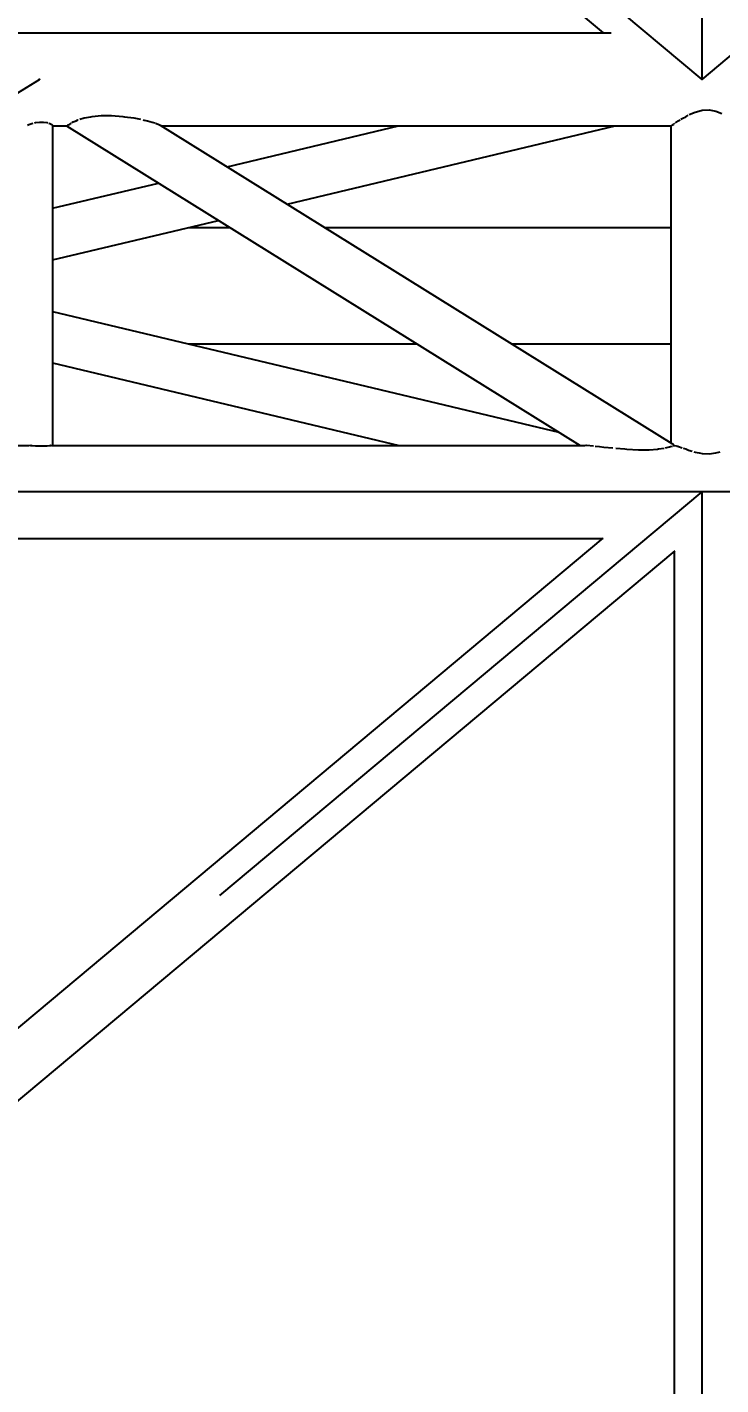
# Model space of a CAD drawing. Header units: millimetres. Extents: x 150209.93 to 150215.05, y 136675.65 to 136679.93.
# Drawn here: x 150213.9043 to 150213.9648, y 136678.683 to 136678.8015 of the extents above; entities that cross this region are included whole.
import ezdxf

# ---------------------------------------------------------------- set-up
doc = ezdxf.new("R2010")
doc.units = ezdxf.units.MM
doc.header["$LTSCALE"] = 0.25
doc.linetypes.add('CENTER', pattern=[50.8, 31.75, -6.35, 6.35, -6.35])
doc.linetypes.add('XKITLINE00', pattern=[0])
doc.styles.add('ROMANS', font='romans.shx')
doc.dimstyles.new('MD300', dxfattribs={"dimtxt": 2.5, "dimasz": 2.5, "dimexe": 1, "dimexo": 1, "dimgap": 0.5, "dimtad": 1, "dimdec": 1, "dimlfac": 50, "dimrnd": 0.5, "dimdsep": 46, "dimtxsty": 'ROMANS', "dimcen": 1, "dimclrd": 146, "dimclre": 146, "dimclrt": 30, "dimadec": 1, "dimazin": 2, "dimtfac": 1, "dimtdec": 1, "dimtmove": 0, "dimatfit": 1, "dimfxl": 1, "dimtolj": 1, "dimtzin": 0, "dimlwd": -1, "dimlwe": -1, "dimarcsym": 0})

# ---------------------------------------------------------------- blocks, each defined once
blk = doc.blocks.new('çatıı')
at = {"color": 8, "linetype": 'CENTER'}
for p, q in [((25173.61, 15830.27), (23430, 17290.27)), ((25173.61, 15830.27), (26903.05, 17290.27)), ((25173.61, 15830.27), (25173.61, 17290.27)), ((24593.95, 15650.27), (24884.52, 15830.27)), ((23430, 14190.27), (25173.61, 15650.27)), ((26261.35, 15650.27), (24815.89, 15650.27)), ((25173.61, 14190.27), (25173.61, 15650.27))]:
    blk.add_line(p, q, dxfattribs=at)
at = {"color": 8, "linetype": 'XKITLINE00'}
for p, q in [((24301.8, 16544.39), (25130.39, 15850.57)), ((24815.88, 15850.57), (25133.95, 15850.57)), ((24906.94, 15814), (24907.48, 15814.15)), ((24907.48, 15814.15), (24911.42, 15814.58)), ((24911.42, 15814.58), (24916, 15814.57)), ((24916, 15814.57), (24920.97, 15814.11)), ((25166.39, 15814), (25167.41, 15814.65)), ((25167.97, 15814.94), (25170.57, 15816.01)), ((25170.57, 15816.01), (25172.17, 15816.37)), ((25172.17, 15816.37), (25173.61, 15816.8)), ((25173.61, 15816.8), (25176.65, 15816.97)), ((25176.65, 15816.97), (25179.53, 15816.37)), ((25179.53, 15816.37), (25182.12, 15815.41)), ((24879.3, 15810.35), (24879.91, 15810.62)), ((24879.91, 15810.62), (24880.75, 15810.83)), ((24880.75, 15810.83), (24881.17, 15811.01)), ((24881.17, 15811.01), (24881.78, 15811.17)), ((24882.34, 15811.31), (24882.76, 15811.42)), ((24882.76, 15811.42), (24884.52, 15811.64)), ((24884.52, 15811.64), (24886.28, 15811.64)), ((24886.28, 15811.64), (24887.87, 15811.43)), ((24887.87, 15811.43), (24888.23, 15811.31)), ((24888.68, 15811.17), (24889.13, 15811.03)), ((24889.13, 15811.03), (24889.42, 15810.83)), ((24889.42, 15810.83), (24889.94, 15810.63)), ((24889.94, 15810.63), (24890.16, 15810.35)), ((24890.22, 15810.27), (24890.22, 15670.57)), ((24890.22, 15809.97), (24896.47, 15809.97)), ((24896.38, 15810.03), (24896.74, 15810.07)), ((24896.38, 15810.03), (25120.36, 15670.57)), ((24896.77, 15810.27), (24896.74, 15810.07)), ((24896.83, 15810.36), (24897.81, 15810.8)), ((24897.83, 15810.86), (24897.81, 15810.8)), ((24897.83, 15810.86), (24898.34, 15811.16)), ((24898.62, 15811.33), (24899.25, 15811.71)), ((24899.25, 15811.71), (24900.58, 15812.12)), ((24900.58, 15812.12), (24901.35, 15812.61)), ((24901.35, 15812.61), (24901.43, 15812.64)), ((24902.14, 15812.87), (24904.04, 15813.49)), ((24904.04, 15813.49), (24906.94, 15814)), ((24920.97, 15814.11), (24921.62, 15814)), ((24921.62, 15814), (24925.74, 15813.45)), ((24925.74, 15813.45), (24928.61, 15812.87)), ((24929.76, 15812.64), (24930.18, 15812.55)), ((24930.18, 15812.55), (24931.68, 15812.12)), ((24931.68, 15812.12), (24933.75, 15811.66)), ((24933.75, 15811.66), (24934.79, 15811.31)), ((24935.21, 15811.17), (24936.3, 15810.8)), ((24936.3, 15810.8), (24937.13, 15810.36)), ((24937.25, 15810.3), (25160.4, 15671.35)), ((24937.77, 15809.97), (25159.96, 15809.97)), ((24966.38, 15792.16), (25041.16, 15809.97)), ((24992.53, 15775.88), (25135.65, 15809.97)), ((25159.96, 15810), (25160.2, 15810.07)), ((25159.96, 15810), (25159.96, 15671.63)), ((25160.3, 15810.25), (25160.2, 15810.07)), ((25160.3, 15810.25), (25160.34, 15810.27)), ((25160.48, 15810.36), (25161.2, 15810.8)), ((25161.31, 15810.93), (25161.2, 15810.8)), ((25161.31, 15810.93), (25161.66, 15811.16)), ((25161.9, 15811.33), (25162.94, 15812.02)), ((25162.94, 15812.02), (25163.18, 15812.12)), ((25163.18, 15812.12), (25163.95, 15812.64)), ((25164.29, 15812.87), (25165.1, 15813.41)), ((25165.1, 15813.41), (25166.39, 15814)), ((24890.22, 15774.01), (24936.51, 15785.04)), ((24890.22, 15751.5), (24962.66, 15768.76)), ((24949.71, 15765.67), (24967.62, 15765.67)), ((25008.92, 15765.67), (25159.96, 15765.67)), ((24890.22, 15728.98), (25111.06, 15676.36)), ((24949.41, 15714.87), (25049.21, 15714.87)), ((25090.5, 15714.87), (25159.96, 15714.87)), ((24890.22, 15706.61), (25041.45, 15670.57)), ((24815.89, 15670.57), (24879.89, 15670.57)), ((24879.96, 15670.57), (24880.76, 15670.6)), ((24880.44, 15670.57), (24880.86, 15670.58)), ((24880.67, 15670.57), (24880.91, 15670.57)), ((24880.76, 15670.6), (24881.17, 15670.53)), ((24881.17, 15670.53), (24882.76, 15670.38)), ((24882.76, 15670.38), (24884.52, 15670.3)), ((24884.52, 15670.3), (24886.28, 15670.3)), ((24886.28, 15670.3), (24887.87, 15670.38)), ((24887.87, 15670.38), (24889.13, 15670.52)), ((24889.13, 15670.52), (24889.42, 15670.6)), ((24889.33, 15670.57), (24889.46, 15670.57)), ((24889.42, 15670.6), (24889.94, 15670.57)), ((24889.79, 15670.57), (24889.94, 15670.57)), ((24889.96, 15670.57), (25122.25, 15670.57)), ((25122.35, 15670.57), (25123.02, 15670.6)), ((25123.02, 15670.6), (25123.12, 15670.58)), ((25123.12, 15670.58), (25126.2, 15670.29)), ((25123.3, 15670.57), (25123.32, 15670.57)), ((25126.89, 15670.24), (25128.73, 15670.11)), ((25128.73, 15670.11), (25130.64, 15669.84)), ((25130.64, 15669.84), (25134.66, 15669.42)), ((25135.88, 15669.3), (25139.85, 15669.02)), ((25139.85, 15669.02), (25140.71, 15668.93)), ((25140.71, 15668.93), (25145.85, 15668.62)), ((25145.85, 15668.62), (25150.4, 15668.62)), ((25150.4, 15668.62), (25154.13, 15668.93)), ((25154.13, 15668.93), (25154.52, 15669.02)), ((25154.52, 15669.02), (25156.96, 15669.3)), ((25157.58, 15669.42), (25159.37, 15669.85)), ((25159.37, 15669.85), (25159.81, 15670.11)), ((25159.81, 15670.11), (25160.59, 15670.24)), ((25160.46, 15671.31), (25160.83, 15671.18)), ((25160.83, 15671.18), (25161.15, 15670.8)), ((25160.86, 15670.29), (25161.39, 15670.54)), ((25161.26, 15670.68), (25161.31, 15670.62)), ((25161.31, 15670.62), (25161.41, 15670.53)), ((25161.41, 15670.53), (25162.33, 15670.29)), ((25162.57, 15670.23), (25162.94, 15670.14)), ((25162.94, 15670.14), (25163.2, 15670.09)), ((25163.2, 15670.09), (25164.89, 15669.43)), ((25165.3, 15669.29), (25166.42, 15668.99)), ((25166.42, 15668.99), (25167.69, 15668.42)), ((25167.69, 15668.42), (25169.18, 15667.98)), ((25169.89, 15667.78), (25170.57, 15667.58)), ((25170.57, 15667.58), (25172.2, 15667.32)), ((25172.2, 15667.32), (25173.61, 15666.98)), ((25173.61, 15666.98), (25176.65, 15666.84)), ((25176.65, 15666.84), (25179.53, 15667.32)), ((25179.53, 15667.32), (25181.36, 15667.79)), ((23506.2, 14269.97), (25130.41, 15629.99)), ((24815.89, 15629.97), (25130.37, 15629.97)), ((23506.2, 14238.19), (25161.76, 15624.47)), ((25161.43, 15624.19), (25161.43, 14216.36))]:
    blk.add_line(p, q, dxfattribs=at)
for centre in [(24884.52, 15830.27), (25173.61, 15830.27), (25173.61, 15830.27), (25173.61, 15830.27), (25173.61, 15650.27), (25173.61, 15650.27)]:
    blk.add_circle(centre, 0.05, dxfattribs=at)
blk = doc.blocks.new('*D7')
at = {"color": 146, "transparency": 16777216}
for p, q in [((150214.91743, 136678.92698), (150215.05387, 136678.92698)), ((150214.05387, 136678.89698), (150214.05387, 136678.27692)), ((150214.91743, 136678.24692), (150215.05387, 136678.24692))]:
    blk.add_line(p, q, dxfattribs=at)
for points in [[(150214.04887, 136678.89698), (150214.05887, 136678.89698), (150214.05387, 136678.92698)], [(150214.04887, 136678.27692), (150214.05887, 136678.27692), (150214.05387, 136678.24692)]]:
    blk.add_solid(points, dxfattribs=at)
at = {"layer": 'DEFPOINTS', "color": 0, "transparency": 16777216}
for p in [(150213.91743, 136678.92698), (150213.91743, 136678.24692), (150214.05387, 136678.24692)]:
    blk.add_point(p, dxfattribs=at)
at = {"color": 30, "transparency": 16777216, "insert": (150214.02887, 136678.58695), "char_height": 0.03, "attachment_point": 5, "rotation": 90, "style": 'ROMANS'}
blk.add_mtext('\\A1;34', dxfattribs=at)

msp = doc.modelspace()

# ---------------------------------------------------------------- block references
at = {"xscale": 0.0002000170049888334, "yscale": 0.0002000170049888334, "zscale": 0.0002000170049888334}
msp.add_blockref('çatıı', (150208.92807, 136675.63059), dxfattribs=at)

# ---------------------------------------------------------------- dimensions: what is measured, and where the dimension line sits
dim = msp.add_aligned_dim(p1=(150213.91743, 136678.92698), p2=(150213.91743, 136678.24692), distance=0.13644, dimstyle='MD300', override={"dimtxt": 0.03, "dimasz": 0.03, "dimgap": 0.01})
dim.commit()
dim.dimension.update_dxf_attribs({"geometry": '*D7', "text_midpoint": (150214.02887, 136678.58695)})

doc.saveas('drawing.dxf')
